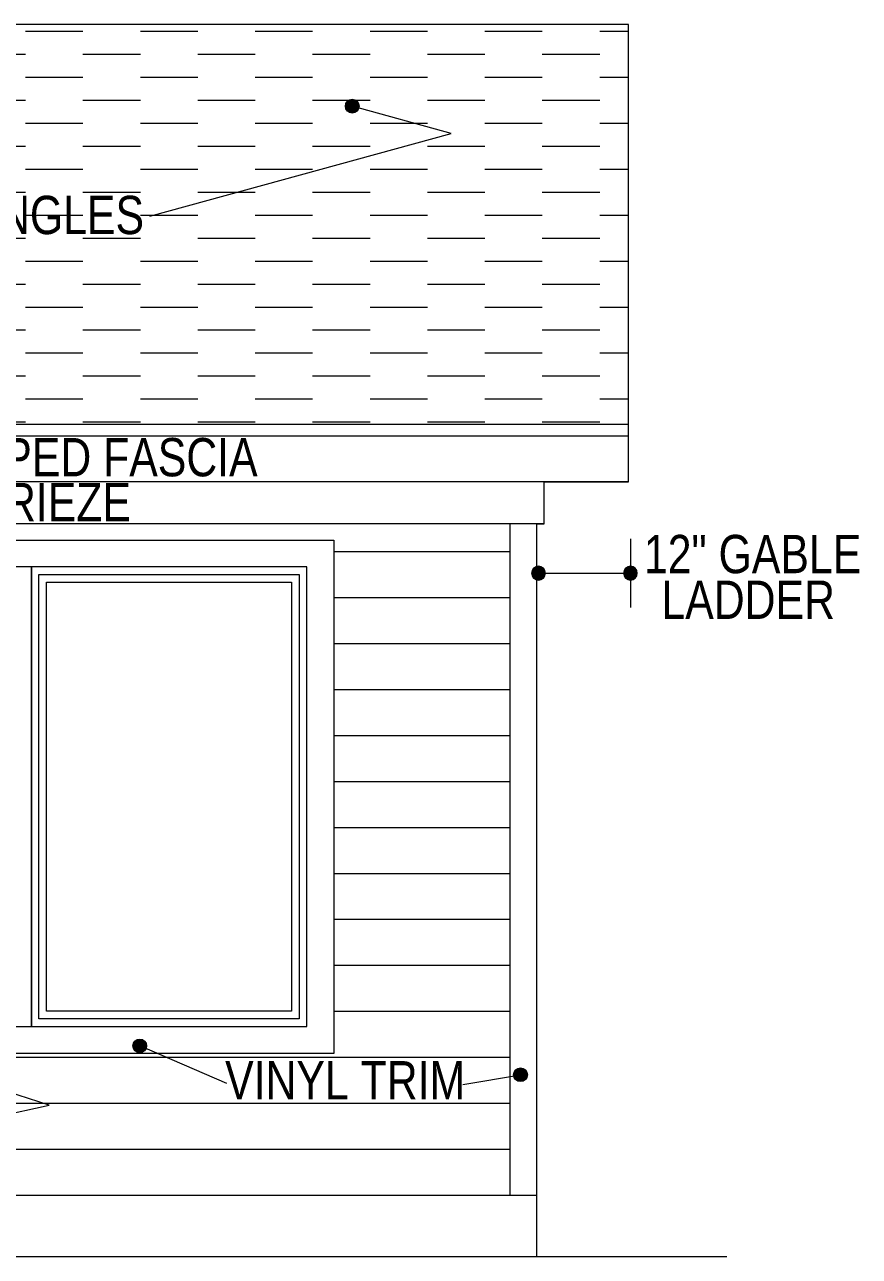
# Model space of a CAD drawing. Header units: inches. Extents: x -4443104 to -4439086, y 793046 to 798506.
# Drawn here: x -4440614.6 to -4440505.6, y 793465.9 to 793626.6 of the extents above; entities that cross this region are included whole.
import ezdxf
from ezdxf.enums import TextEntityAlignment as Align

# ---------------------------------------------------------------- set-up
doc = ezdxf.new("R2010")
doc.units = ezdxf.units.IN
doc.header["$MEASUREMENT"] = 0
doc.layers.add('Level 3', color=7, linetype='Continuous', lineweight=0)
doc.styles.add('Style-Arial', font='arial.ttf')

# ---------------------------------------------------------------- blocks, each defined once
blk = doc.blocks.new('LT3_5')
at = {"layer": 'Level 3', "color": 2, "linetype": 'Continuous', "lineweight": 13}
for radius in [6, 5.52, 5.04, 4.56, 4.08, 3.6, 3.12, 2.64, 2.16, 1.68, 1.2, 0.72, 0.24]:
    blk.add_circle((0, 0), radius, dxfattribs=at)
blk = doc.blocks.new('LT3_7')
at = {"layer": 'Level 3', "color": 2, "linetype": 'Continuous', "lineweight": 13}
for radius in [6, 5.52, 5.04, 4.56, 4.08, 3.6, 3.12, 2.64, 2.16, 1.68, 1.2, 0.72, 0.24]:
    blk.add_circle((0, 0), radius, dxfattribs=at)
blk = doc.blocks.new('12OH')
at = {"layer": 'Level 3', "color": 2, "linetype": 'Continuous', "lineweight": 13}
for p, q in [((0, -9), (0, 0)), ((-12, -4.5), (0, -4.5))]:
    blk.add_line(p, q, dxfattribs=at)
at = {"layer": 'Level 3', "color": 2, "linetype": 'Continuous', "lineweight": 13, "xscale": 0.1499990686758433, "yscale": 0.1499990686758433, "zscale": 0.1499990686758433}
for name, p in [('LT3_5', (-12, -4.5)), ('LT3_7', (0, -4.5))]:
    blk.add_blockref(name, p, dxfattribs=at)
blk = doc.blocks.new('LT3_3')
at = {"layer": 'Level 3', "color": 120, "linetype": 'Continuous', "lineweight": 13}
for radius in [6, 5.52, 5.04, 4.56, 4.08, 3.6, 3.12, 2.64, 2.16, 1.68, 1.2, 0.72, 0.24]:
    blk.add_circle((0, 0), radius, dxfattribs=at)

msp = doc.modelspace()

# ---------------------------------------------------------------- linework, layer by layer
at = {"layer": 'Level 3', "color": 120, "linetype": 'Continuous', "lineweight": 13}
for p, q in [((-4440535.7434, 793626.647), (-4440967.7434, 793626.647)), ((-4440535.7434, 793566.9835), (-4440535.7434, 793626.647)), ((-4440558.8892, 793612.4397), (-4440571.8214, 793616.0013)), ((-4440598.2792, 793601.6363), (-4440558.8892, 793612.4397)), ((-4440681.7434, 793574.4835), (-4440535.7434, 793574.4835)), ((-4440535.7434, 793566.9835), (-4440681.7434, 793566.9835)), ((-4440546.7434, 793561.4835), (-4440546.7434, 793566.9835)), ((-4440546.7434, 793566.9835), (-4440535.7434, 793566.9835)), ((-4440546.7434, 793561.4835), (-4440692.7434, 793561.4835)), ((-4440551.2434, 793561.4835), (-4440551.2434, 793473.8569)), ((-4440547.7434, 793561.4835), (-4440547.7434, 793465.8569)), ((-4440547.7434, 793561.4835), (-4440546.7434, 793561.4835)), ((-4440653.2434, 793559.3569), (-4440574.2434, 793559.3569)), ((-4440588.1988, 793488.438), (-4440599.5887, 793493.3225)), ((-4440557.3609, 793488.283), (-4440549.8451, 793489.5622)), ((-4440611.4365, 793485.6122), (-4440618.5552, 793487.8679)), ((-4440626.6581, 793482.213), (-4440611.4365, 793485.6122)), ((-4440693.7434, 793473.8569), (-4440547.7434, 793473.8569)), ((-4440972.452, 793465.8569), (-4440522.8723, 793465.8569))]:
    msp.add_line(p, q, dxfattribs=at)
at = {"layer": 'Level 3', "color": 251, "linetype": 'Continuous', "lineweight": 0}
for p, q in [((-4440614.4998, 793625.7855), (-4440606.9998, 793625.7855)), ((-4440599.4998, 793625.7855), (-4440591.9998, 793625.7855)), ((-4440584.4998, 793625.7855), (-4440576.9998, 793625.7855)), ((-4440569.4998, 793625.7855), (-4440561.9998, 793625.7855)), ((-4440554.4998, 793625.7855), (-4440546.9998, 793625.7855)), ((-4440539.4998, 793625.7855), (-4440535.7434, 793625.7855)), ((-4440621.9998, 793622.7855), (-4440614.4998, 793622.7855)), ((-4440606.9998, 793622.7855), (-4440599.4998, 793622.7855)), ((-4440591.9998, 793622.7855), (-4440584.4998, 793622.7855)), ((-4440576.9998, 793622.7855), (-4440569.4998, 793622.7855)), ((-4440561.9998, 793622.7855), (-4440554.4998, 793622.7855)), ((-4440546.9998, 793622.7855), (-4440539.4998, 793622.7855)), ((-4440614.4998, 793619.7855), (-4440606.9998, 793619.7855)), ((-4440599.4998, 793619.7855), (-4440591.9998, 793619.7855)), ((-4440584.4998, 793619.7855), (-4440576.9998, 793619.7855)), ((-4440569.4998, 793619.7855), (-4440561.9998, 793619.7855)), ((-4440554.4998, 793619.7855), (-4440546.9998, 793619.7855)), ((-4440539.4998, 793619.7855), (-4440535.7434, 793619.7855)), ((-4440621.9998, 793616.7855), (-4440614.4998, 793616.7855)), ((-4440606.9998, 793616.7855), (-4440599.4998, 793616.7855)), ((-4440591.9998, 793616.7855), (-4440584.4998, 793616.7855)), ((-4440576.9998, 793616.7855), (-4440569.4998, 793616.7855)), ((-4440561.9998, 793616.7855), (-4440554.4998, 793616.7855)), ((-4440546.9998, 793616.7855), (-4440539.4998, 793616.7855)), ((-4440614.4998, 793613.7855), (-4440606.9998, 793613.7855)), ((-4440599.4998, 793613.7855), (-4440591.9998, 793613.7855)), ((-4440584.4998, 793613.7855), (-4440576.9998, 793613.7855)), ((-4440569.4998, 793613.7855), (-4440561.9998, 793613.7855)), ((-4440554.4998, 793613.7855), (-4440546.9998, 793613.7855)), ((-4440539.4998, 793613.7855), (-4440535.7434, 793613.7855)), ((-4440621.9998, 793610.7855), (-4440614.4998, 793610.7855)), ((-4440606.9998, 793610.7855), (-4440599.4998, 793610.7855)), ((-4440591.9998, 793610.7855), (-4440584.4998, 793610.7855)), ((-4440576.9998, 793610.7855), (-4440569.4998, 793610.7855)), ((-4440561.9998, 793610.7855), (-4440554.4998, 793610.7855)), ((-4440546.9998, 793610.7855), (-4440539.4998, 793610.7855)), ((-4440614.4998, 793607.7855), (-4440606.9998, 793607.7855)), ((-4440599.4998, 793607.7855), (-4440591.9998, 793607.7855)), ((-4440584.4998, 793607.7855), (-4440576.9998, 793607.7855)), ((-4440569.4998, 793607.7855), (-4440561.9998, 793607.7855)), ((-4440554.4998, 793607.7855), (-4440546.9998, 793607.7855)), ((-4440539.4998, 793607.7855), (-4440535.7434, 793607.7855)), ((-4440621.9998, 793604.7855), (-4440614.4998, 793604.7855)), ((-4440606.9998, 793604.7855), (-4440599.4998, 793604.7855)), ((-4440591.9998, 793604.7855), (-4440584.4998, 793604.7855)), ((-4440576.9998, 793604.7855), (-4440569.4998, 793604.7855)), ((-4440561.9998, 793604.7855), (-4440554.4998, 793604.7855)), ((-4440546.9998, 793604.7855), (-4440539.4998, 793604.7855)), ((-4440614.4998, 793601.7855), (-4440606.9998, 793601.7855)), ((-4440599.4998, 793601.7855), (-4440591.9998, 793601.7855)), ((-4440584.4998, 793601.7855), (-4440576.9998, 793601.7855)), ((-4440569.4998, 793601.7855), (-4440561.9998, 793601.7855)), ((-4440554.4998, 793601.7855), (-4440546.9998, 793601.7855)), ((-4440539.4998, 793601.7855), (-4440535.7434, 793601.7855)), ((-4440621.9998, 793598.7855), (-4440614.4998, 793598.7855)), ((-4440606.9998, 793598.7855), (-4440599.4998, 793598.7855)), ((-4440591.9998, 793598.7855), (-4440584.4998, 793598.7855)), ((-4440576.9998, 793598.7855), (-4440569.4998, 793598.7855)), ((-4440561.9998, 793598.7855), (-4440554.4998, 793598.7855)), ((-4440546.9998, 793598.7855), (-4440539.4998, 793598.7855)), ((-4440614.4998, 793595.7855), (-4440606.9998, 793595.7855)), ((-4440599.4998, 793595.7855), (-4440591.9998, 793595.7855)), ((-4440584.4998, 793595.7855), (-4440576.9998, 793595.7855)), ((-4440569.4998, 793595.7855), (-4440561.9998, 793595.7855)), ((-4440554.4998, 793595.7855), (-4440546.9998, 793595.7855)), ((-4440539.4998, 793595.7855), (-4440535.7434, 793595.7855)), ((-4440621.9998, 793592.7855), (-4440614.4998, 793592.7855)), ((-4440606.9998, 793592.7855), (-4440599.4998, 793592.7855)), ((-4440591.9998, 793592.7855), (-4440584.4998, 793592.7855)), ((-4440576.9998, 793592.7855), (-4440569.4998, 793592.7855)), ((-4440561.9998, 793592.7855), (-4440554.4998, 793592.7855)), ((-4440546.9998, 793592.7855), (-4440539.4998, 793592.7855)), ((-4440614.4998, 793589.7855), (-4440606.9998, 793589.7855)), ((-4440599.4998, 793589.7855), (-4440591.9998, 793589.7855)), ((-4440584.4998, 793589.7855), (-4440576.9998, 793589.7855)), ((-4440569.4998, 793589.7855), (-4440561.9998, 793589.7855)), ((-4440554.4998, 793589.7855), (-4440546.9998, 793589.7855)), ((-4440539.4998, 793589.7855), (-4440535.7434, 793589.7855)), ((-4440621.9998, 793586.7855), (-4440614.4998, 793586.7855)), ((-4440606.9998, 793586.7855), (-4440599.4998, 793586.7855)), ((-4440591.9998, 793586.7855), (-4440584.4998, 793586.7855)), ((-4440576.9998, 793586.7855), (-4440569.4998, 793586.7855)), ((-4440561.9998, 793586.7855), (-4440554.4998, 793586.7855)), ((-4440546.9998, 793586.7855), (-4440539.4998, 793586.7855)), ((-4440614.4998, 793583.7855), (-4440606.9998, 793583.7855)), ((-4440599.4998, 793583.7855), (-4440591.9998, 793583.7855)), ((-4440584.4998, 793583.7855), (-4440576.9998, 793583.7855)), ((-4440569.4998, 793583.7855), (-4440561.9998, 793583.7855)), ((-4440554.4998, 793583.7855), (-4440546.9998, 793583.7855)), ((-4440539.4998, 793583.7855), (-4440535.7434, 793583.7855)), ((-4440621.9998, 793580.7855), (-4440614.4998, 793580.7855)), ((-4440606.9998, 793580.7855), (-4440599.4998, 793580.7855)), ((-4440591.9998, 793580.7855), (-4440584.4998, 793580.7855)), ((-4440576.9998, 793580.7855), (-4440569.4998, 793580.7855)), ((-4440561.9998, 793580.7855), (-4440554.4998, 793580.7855)), ((-4440546.9998, 793580.7855), (-4440539.4998, 793580.7855)), ((-4440614.4998, 793577.7855), (-4440606.9998, 793577.7855)), ((-4440599.4998, 793577.7855), (-4440591.9998, 793577.7855)), ((-4440584.4998, 793577.7855), (-4440576.9998, 793577.7855)), ((-4440569.4998, 793577.7855), (-4440561.9998, 793577.7855)), ((-4440554.4998, 793577.7855), (-4440546.9998, 793577.7855)), ((-4440539.4998, 793577.7855), (-4440535.7434, 793577.7855)), ((-4440621.9998, 793574.7855), (-4440614.4998, 793574.7855)), ((-4440606.9998, 793574.7855), (-4440599.4998, 793574.7855)), ((-4440591.9998, 793574.7855), (-4440584.4998, 793574.7855)), ((-4440576.9998, 793574.7855), (-4440569.4998, 793574.7855)), ((-4440561.9998, 793574.7855), (-4440554.4998, 793574.7855)), ((-4440546.9998, 793574.7855), (-4440539.4998, 793574.7855))]:
    msp.add_line(p, q, dxfattribs=at)
at = {"layer": 'Level 3', "color": 120, "linetype": 'Continuous', "lineweight": 0}
msp.add_line((-4440681.7434, 793572.9835), (-4440535.7434, 793572.9835), dxfattribs=at)
at = {"layer": 'Level 3', "color": 30, "linetype": 'Continuous', "lineweight": 0}
for p, q in [((-4440574.2434, 793557.8569), (-4440551.2434, 793557.8569)), ((-4440574.2434, 793551.8569), (-4440551.2434, 793551.8569)), ((-4440574.2434, 793545.8569), (-4440551.2434, 793545.8569)), ((-4440574.2434, 793539.8569), (-4440551.2434, 793539.8569)), ((-4440574.2434, 793533.8569), (-4440551.2434, 793533.8569)), ((-4440574.2434, 793527.8569), (-4440551.2434, 793527.8569)), ((-4440574.2434, 793521.8569), (-4440551.2434, 793521.8569)), ((-4440574.2434, 793515.8569), (-4440551.2434, 793515.8569)), ((-4440574.2434, 793509.8569), (-4440551.2434, 793509.8569)), ((-4440574.2434, 793503.8569), (-4440551.2434, 793503.8569)), ((-4440574.2434, 793497.8569), (-4440551.2434, 793497.8569)), ((-4440693.7434, 793491.8569), (-4440573.6217, 793491.8569)), ((-4440573.6217, 793491.8569), (-4440551.2434, 793491.8569)), ((-4440693.7434, 793485.8569), (-4440566.1623, 793485.8569)), ((-4440566.1623, 793485.8569), (-4440551.2434, 793485.8569)), ((-4440693.7434, 793479.8569), (-4440558.7028, 793479.8569)), ((-4440558.7028, 793479.8569), (-4440551.2434, 793479.8569))]:
    msp.add_line(p, q, dxfattribs=at)
at = {"layer": 'Level 3', "color": 120, "linetype": 'Continuous', "lineweight": 13, "flags": 128}
msp.add_lwpolyline([(-4440574.2434, 793559.3569), (-4440574.2434, 793492.3569), (-4440653.2434, 793492.3569), (-4440653.2434, 793559.3569)], dxfattribs=at)
at = {"layer": 'Level 3', "color": 2, "linetype": 'Continuous', "lineweight": 13, "flags": 128}
for points in [[(-4440649.7434, 793495.8569), (-4440613.7434, 793495.8569), (-4440613.7434, 793555.8569), (-4440649.7434, 793555.8569), (-4440649.7434, 793495.8569)], [(-4440613.7434, 793495.8569), (-4440577.7434, 793495.8569), (-4440577.7434, 793555.8569), (-4440613.7434, 793555.8569), (-4440613.7434, 793495.8569)], [(-4440612.7434, 793554.8569), (-4440578.7434, 793554.8569), (-4440578.7434, 793496.8569), (-4440612.7434, 793496.8569), (-4440612.7434, 793554.8569)], [(-4440611.7434, 793553.8569), (-4440579.7434, 793553.8569), (-4440579.7434, 793497.8569), (-4440611.7434, 793497.8569), (-4440611.7434, 793553.8569)]]:
    msp.add_lwpolyline(points, close=True, dxfattribs=at)

# ---------------------------------------------------------------- block references
at = {"layer": 'Level 3', "color": 120, "linetype": 'Continuous', "lineweight": 13, "xscale": 0.1499990686758433, "yscale": 0.1499990686758433, "zscale": 0.1499990686758433}
for p in [(-4440571.8214, 793616.0013), (-4440599.5887, 793493.3225), (-4440549.8451, 793489.5622)]:
    msp.add_blockref('LT3_3', p, dxfattribs=at)
at = {"layer": 'Level 3', "color": 2, "linetype": 'Continuous', "lineweight": 13, "extrusion": (0, 0, -1), "rotation": 180}
msp.add_blockref('12OH', (4440535.4905, 793550.5419), dxfattribs=at)

# ---------------------------------------------------------------- texts
at = {"layer": 'Level 3', "color": 120, "linetype": 'Continuous', "lineweight": 13, "style": 'Style-Arial', "width": 0.8}
for s, p in [('SHINGLES', (-4440627.2775, 793599.3016)), ('2X6 WRAPPED FASCIA', (-4440645.6613, 793567.6835)), ('1X6 FRIEZE', (-4440632.0946, 793561.8288)), ('VINYL TRIM', (-4440588.4311, 793486.3427))]:
    msp.add_text(s, height=5, dxfattribs=at).set_placement(p)
at = {"layer": 'Level 3', "color": 7, "linetype": 'Continuous', "lineweight": 13, "style": 'Style-Arial', "width": 0.8}
for s, p in [('12" GABLE', (-4440505.3383, 793555.0353)), ('LADDER', (-4440508.7697, 793549.0687))]:
    msp.add_text(s, height=5, dxfattribs=at).set_placement(p, align=Align.RIGHT)

doc.saveas('drawing.dxf')
